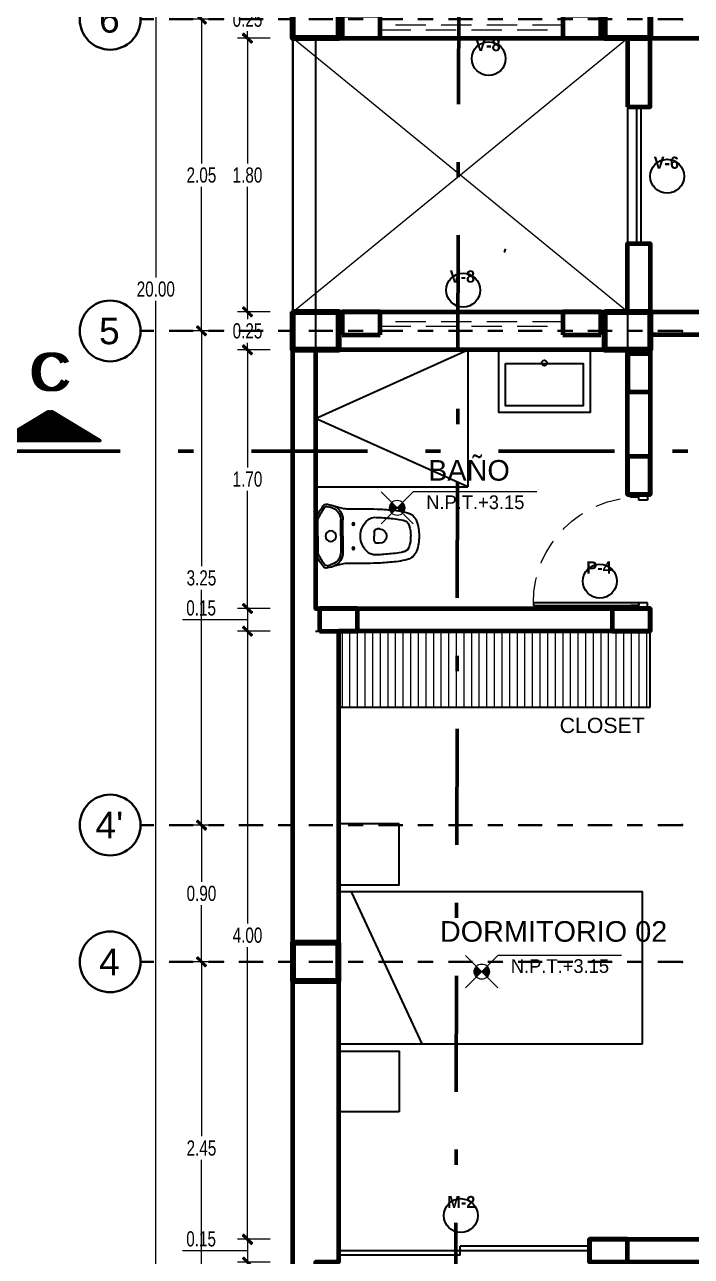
# Model space of a CAD drawing. Header units: millimetres. Extents: x 10610 to 10705, y -16613.7 to -16584.2.
# Drawn here: x 10623.36 to 10627.74, y -16603.41 to -16595.3 of the extents above; entities that cross this region are included whole.
import ezdxf
from ezdxf.enums import TextEntityAlignment as Align

# ---------------------------------------------------------------- set-up
doc = ezdxf.new("R2010")
doc.units = ezdxf.units.MM
for name, pattern in [('DASHDOTX2', [50.8, 25.4, -12.7, 0, -12.7]), ('HIDDEN', [0.375, 0.25, -0.125]), ('Punto & Rayas', [0.335139, 0.15875, -0.088194, 0, -0.088194])]:
    doc.linetypes.add(name, pattern=pattern)
doc.layers.add('0.2', color=2, linetype='Continuous')
doc.layers.add('Nuevo_Estructura - Forjados', color=7, linetype='Continuous')
for name, color, linetype, lineweight in [('0.6', 252, 'Continuous', 50), ('01_GRIS 250', 250, 'Continuous', 9), ('COLUMNAS', 6, 'Continuous', 20), ('Muro Alto', 1, 'Continuous', 80), ('Muro sin techar', 160, 'Continuous', 40), ('p2', 53, 'Continuous', 20), ('TEXTO AMBIENTES', 7, 'Continuous', 9)]:
    doc.layers.add(name, color=color, linetype=linetype, lineweight=lineweight)
doc.layers.add('Nuevo_Estructura - Forjados_Pluma_Nº__209', color=7, linetype='Continuous', lineweight=30, true_color=0x3e4f7b)
doc.layers.add('Nuevo_Estructura - Forjados_Pluma_Nº__219', color=7, linetype='Continuous', lineweight=13, true_color=0x404b6a)
doc.styles.add('arial narrow', font='ARIALNI.TTF')
doc.styles.add('Estilo_Generado_1', font='arial.ttf')
doc.styles.add('mahico', font='GOTHIC.TTF', dxfattribs={"width": 0.75})
doc.styles.add('style1', font='arial.ttf')
doc.styles.add('stylus', font='stylu.ttf')
doc.styles.add('TEXTO PRINCIPAL', font='swissek.ttf', dxfattribs={"height": 0.15})
doc.dimstyles.new('Copia de 50 P', dxfattribs={"dimtxt": 0.1, "dimasz": 0.01, "dimexe": 0.065, "dimexo": 0.0625, "dimgap": 0.025, "dimtad": 1, "dimtih": 1, "dimtoh": 1, "dimzin": 0, "dimdsep": 46, "dimtxsty": 'mahico', "dimblk": 'pa cotas', "dimcen": 0.09, "dimdle": 0.3, "dimclrd": 256, "dimclre": 256, "dimclrt": 256, "dimadec": 0, "dimazin": 0, "dimtfac": 1, "dimtofl": 0, "dimtmove": 0, "dimatfit": 3, "dimfxl": 0.15, "dimfxlon": 1, "dimtolj": 1, "dimtzin": 0, "dimlwd": 5, "dimlwe": 5, "dimarcsym": 0})

# ---------------------------------------------------------------- blocks, each defined once
blk = doc.blocks.new('puertas sss')
at = {"color": 244, "true_color": 0x991b1e}
for p, q in [((2962.3499, 159.0169), (2962.2149, 159.0169)), ((2962.2149, 159.0169), (2962.2149, 158.9719)), ((2962.3499, 159.0169), (2962.2149, 159.0169)), ((2962.2149, 158.9719), (2962.2824, 158.9719)), ((2962.2824, 158.9719), (2962.2824, 158.9944)), ((2962.2824, 158.9944), (2962.3499, 158.9944)), ((2962.3499, 158.9944), (2962.3499, 159.0169)), ((2962.2149, 158.1169), (2962.2149, 158.1619)), ((2962.2149, 158.1619), (2962.2824, 158.1619)), ((2962.3499, 158.1169), (2962.2149, 158.1169)), ((2962.3499, 158.1169), (2962.2149, 158.1169)), ((2962.2824, 158.1619), (2962.2824, 158.1394)), ((2962.2824, 158.1394), (2962.2824, 158.1619)), ((2962.2824, 158.1619), (2963.1149, 158.1619)), ((2962.2824, 158.1394), (2962.3499, 158.1394)), ((2963.1149, 158.1394), (2962.2824, 158.1394)), ((2962.3499, 158.1394), (2962.3499, 158.1169)), ((2963.1149, 158.1619), (2963.1149, 158.1394))]:
    blk.add_line(p, q, dxfattribs=at)
at = {"color": 244, "linetype": 'HIDDEN', "lineweight": 9, "ltscale": 0.8, "true_color": 0x991b1e}
blk.add_arc((2962.2824, 158.1619), 0.8325, 0, 90, dxfattribs=at)
blk = doc.blocks.new('dfbdb')
at = {"elevation": -0.0002}
for points in [[(3106.0675, -99.5118), (3106.0675, -98.8418), (3106.5275, -98.8418), (3106.5275, -99.5118)], [(3106.1675, -99.4618), (3106.1675, -98.8918), (3106.4775, -98.8918), (3106.4775, -99.4618)]]:
    blk.add_lwpolyline(points, close=True, dxfattribs=at)
blk.add_circle((3106.1636, -99.1768, -0.0002), 0.02)
blk = doc.blocks.new('ino')
at = {"extrusion": (-0.000695462, -1.32202e-15, 1)}
for p, q in [((2966.6062, 159.8284, -0.0001), (2966.6295, 159.8234, -0.0001)), ((2966.5469, 159.6336, -0.0001), (2966.5469, 159.7425, -0.0001)), ((2966.6969, 159.6336, 0), (2966.6969, 159.7403, 0)), ((2966.7119, 159.6336, 0), (2966.7119, 159.7403, 0)), ((2966.5469, 159.6336, -0.0001), (2966.5469, 159.5248, -0.0001)), ((2966.6969, 159.6336, 0), (2966.6969, 159.527, 0)), ((2966.7119, 159.6336, 0), (2966.7119, 159.527, 0)), ((2966.9169, 159.6606, 0.0001), (2966.9169, 159.6336, 0.0001)), ((2966.9169, 159.6066, 0.0001), (2966.9169, 159.6336, 0.0001)), ((2966.9519, 159.6806, 0.0002), (2966.9369, 159.6806, 0.0001)), ((2966.9519, 159.5866, 0.0002), (2966.9369, 159.5866, 0.0001)), ((2966.6062, 159.4389, -0.0001), (2966.6295, 159.4439, -0.0001))]:
    blk.add_line(p, q, dxfattribs=at)
at = {"extrusion": (-0.000695462, -1.32202e-15, 1), "elevation": -2.0633}
blk.add_lwpolyline([(2967.1731, 159.7668, 0.105815), (2967.1201, 159.7918, 0.021734), (2967.0601, 159.8018, 0.017071), (2966.9581, 159.8108, 0.008371), (2966.8711, 159.8138), (2966.7348, 159.8138, -0.060284), (2966.7157, 159.8161), (2966.6511, 159.832, 0.050432), (2966.6319, 159.8381), (2966.6086, 159.8431, 0.296342), (2966.5801, 159.8321, 0.045212), (2966.5339, 159.7546, 0.112247), (2966.5311, 159.7425), (2966.5311, 159.6336), (2966.5311, 159.5248, 0.112247), (2966.5339, 159.5127, 0.045212), (2966.5801, 159.4352, 0.296342), (2966.6086, 159.4243), (2966.6319, 159.4292, 0.049523), (2966.6508, 159.4352), (2966.652, 159.4356), (2966.7157, 159.4513, -0.060284), (2966.7348, 159.4536), (2966.8711, 159.4536, 0.008371), (2966.9581, 159.4566, 0.017071), (2967.0601, 159.4656, 0.021734), (2967.1201, 159.4756, 0.105815), (2967.1731, 159.5006, 0.128647), (2967.1951, 159.5346, 0.084162), (2967.2111, 159.6336, 0.083997), (2967.1951, 159.7328, 0.128647)], format="xyb", close=True, dxfattribs=at)
at = {"extrusion": (-0.000695462, -1.32202e-15, 1)}
for centre, radius in [((2966.7801, 159.7138, -2.0633), 0.0075), ((2966.6311, 159.6336, -2.0633), 0.035), ((2966.6311, 159.6336, -2.0633), 0.035), ((2966.7801, 159.5536, -2.0633), 0.0075)]:
    blk.add_circle(centre, radius, dxfattribs=at)
for centre, radius, start, end in [((2966.9847, 159.5384, -2.0633), 0.485, 144.02717, 154.38205), ((2966.6028, 159.8157, -2.0633), 0.013, 78, 144.02717), ((2966.6111, 159.7403, -2.0633), 0.085, 0, 78), ((2966.6111, 159.7403, -2.0633), 0.1, 0, 66.45173), ((2966.5591, 159.7425, -2.0633), 0.013, 154.38205, 180), ((2966.9666, 159.6336, -2.0633), 0.1404, 130.17618, 180.0038), ((2966.9211, 159.6873, -2.0633), 0.07, 87.77697, 130.09826), ((2966.8251, 157.2142, -2.0633), 2.545, 87.06585, 87.77697), ((2966.8774, 158.3129, -2.0633), 1.445, 83.00154, 86.91355), ((2966.9752, 159.1069, -2.0633), 0.645, 78.04749, 83.02787), ((2967.0882, 159.6554, -2.0633), 0.085, 72.28012, 76.8274), ((2967.0989, 159.6888, -2.0633), 0.05, 15.68368, 72.28012), ((2966.9097, 159.6359, -2.0633), 0.2464, 359.55997, 15.63852), ((2966.9661, 159.6336, -2.0633), 0.14, 180, 229.90174), ((2966.9361, 159.6606, -2.0633), 0.02, 90, 180), ((2966.9511, 159.6336, -2.0633), 0.047, 0, 90), ((2966.9511, 159.6336, -2.0633), 0.047, 270, 0), ((2966.9112, 159.6313, -2.0633), 0.245, 344.31632, 0.44109), ((2966.6111, 159.527, -2.0633), 0.085, 282, 0), ((2966.6111, 159.527, -2.0633), 0.1, 293.34052, 0), ((2966.9361, 159.6066, -2.0633), 0.02, 180, 270), ((2966.9752, 160.1604, -2.0633), 0.645, 276.97213, 281.95251), ((2967.0882, 159.6119, -2.0633), 0.085, 283.1726, 287.71988), ((2967.0989, 159.5785, -2.0633), 0.05, 287.71988, 344.31632), ((2966.5591, 159.5248, -2.0633), 0.013, 180, 205.61795), ((2966.9847, 159.7289, -2.0633), 0.485, 205.61795, 215.97283), ((2966.9211, 159.58, -2.0633), 0.07, 229.90174, 272.22303), ((2966.8251, 162.0532, -2.0633), 2.545, 272.22303, 272.93415), ((2966.8774, 160.9544, -2.0633), 1.445, 273.08645, 276.99846), ((2966.6028, 159.4517, -2.0633), 0.013, 215.97283, 282)]:
    blk.add_arc(centre, radius, start, end, dxfattribs=at)
blk = doc.blocks.new('A$C25241A85')
at = {"layer": 'p2', "lineweight": 9}
h = blk.add_hatch(color=256, dxfattribs=at)
h.paths.add_polyline_path([(0.0707, 0.1414, 0.198912), (0.0561, 0.1061, 0.198912), (0.0707, 0.0707), (0.1061, 0.1061)])
h.paths.add_polyline_path([(0.1061, 0.1061), (0.1414, 0.0707, 0.198912), (0.1561, 0.1061, 0.198912), (0.1414, 0.1414)])
at = {"layer": 'p2'}
blk.add_line((0.2121, 0), (0, 0.2121), dxfattribs=at)
blk.add_lwpolyline([(1.0236, 0.2121), (0.2121, 0.2121), (0, 0)], dxfattribs=at)
blk.add_circle((0.1061, 0.1061), 0.05, dxfattribs=at)
blk = doc.blocks.new('*X335')
at = {"color": 0}
for p, q in [((-18.366, 8.7409), (-18.3299, 8.777)), ((-18.3607, 8.7498), (-18.3299, 8.7806)), ((-18.3554, 8.7586), (-18.3299, 8.7841)), ((-18.3501, 8.7674), (-18.3299, 8.7877)), ((-18.3448, 8.7763), (-18.3299, 8.7912)), ((-18.3395, 8.7851), (-18.3299, 8.7947)), ((-18.3342, 8.794), (-18.3299, 8.7983)), ((-18.3892, 8.7), (-18.3299, 8.7594)), ((-18.3879, 8.6978), (-18.3299, 8.7558)), ((-18.3872, 8.7056), (-18.3299, 8.7629)), ((-18.3866, 8.6956), (-18.3299, 8.7523)), ((-18.3819, 8.7144), (-18.3299, 8.7664)), ((-18.3766, 8.7232), (-18.3299, 8.77)), ((-18.3713, 8.7321), (-18.3299, 8.7735)), ((-18.3853, 8.6934), (-18.3299, 8.7488)), ((-18.3839, 8.6912), (-18.3299, 8.7452)), ((-18.3826, 8.689), (-18.3299, 8.7417)), ((-18.3813, 8.6868), (-18.3299, 8.7382)), ((-18.3799, 8.6846), (-18.3299, 8.7346)), ((-18.3786, 8.6824), (-18.3299, 8.7311)), ((-18.3773, 8.6801), (-18.3299, 8.7276)), ((-18.376, 8.6779), (-18.3299, 8.724)), ((-18.3746, 8.6757), (-18.3299, 8.7205)), ((-18.3733, 8.6735), (-18.3299, 8.7169)), ((-18.372, 8.6713), (-18.3299, 8.7134)), ((-18.3707, 8.6691), (-18.3299, 8.7099)), ((-18.3693, 8.6669), (-18.3299, 8.7063)), ((-18.368, 8.6647), (-18.3299, 8.7028)), ((-18.3667, 8.6625), (-18.3299, 8.6993)), ((-18.3654, 8.6603), (-18.3299, 8.6957)), ((-18.364, 8.658), (-18.3299, 8.6922)), ((-18.3627, 8.6558), (-18.3299, 8.6887)), ((-18.3614, 8.6536), (-18.3299, 8.6851)), ((-18.3601, 8.6514), (-18.3299, 8.6816)), ((-18.3587, 8.6492), (-18.3299, 8.6781)), ((-18.3574, 8.647), (-18.3299, 8.6745)), ((-18.3561, 8.6448), (-18.3299, 8.671)), ((-18.3548, 8.6426), (-18.3299, 8.6674)), ((-18.3534, 8.6404), (-18.3299, 8.6639)), ((-18.3521, 8.6382), (-18.3299, 8.6604)), ((-18.3508, 8.6359), (-18.3299, 8.6568)), ((-18.3495, 8.6337), (-18.3299, 8.6533)), ((-18.3481, 8.6315), (-18.3299, 8.6498)), ((-18.3468, 8.6293), (-18.3299, 8.6462)), ((-18.3455, 8.6271), (-18.3299, 8.6427)), ((-18.3442, 8.6249), (-18.3299, 8.6392)), ((-18.3428, 8.6227), (-18.3299, 8.6356)), ((-18.3415, 8.6205), (-18.3299, 8.6321)), ((-18.3402, 8.6183), (-18.3299, 8.6286)), ((-18.3388, 8.6161), (-18.3299, 8.625)), ((-18.3375, 8.6139), (-18.3299, 8.6215)), ((-18.3362, 8.6116), (-18.3299, 8.6179)), ((-18.3349, 8.6094), (-18.3299, 8.6144)), ((-18.3335, 8.6072), (-18.3299, 8.6109)), ((-18.3322, 8.605), (-18.3299, 8.6073)), ((-18.3309, 8.6028), (-18.3299, 8.6038))]:
    blk.add_line(p, q, dxfattribs=at)
blk = doc.blocks.new('INDC')
at = {"layer": '0.6', "linetype": 'DASHDOTX2', "ltscale": 0.005}
blk.add_line((-0.0202, -0.0891), (-0.0202, 0.0893), dxfattribs=at)
at = {"layer": '0.6'}
blk.add_lwpolyline([(0, 0.0909), (0, -0.0909), (0.0545, 0)], close=True, dxfattribs=at)
at = {"xscale": -0.9085966123466278, "yscale": 0.9085966123466278, "zscale": 0.9085966123460401}
blk.add_blockref('*X335', (-16.6545, -7.9058), dxfattribs=at)
blk = doc.blocks.new('hjygfvdc')
at = {"layer": '0.6', "linetype": 'DASHDOTX2', "ltscale": 0.03}
for p, q in [((3030.3432, 68.8445), (3030.3974, 92.8394)), ((3027.3883, 79.5532), (3038.1981, 79.5532))]:
    blk.add_line(p, q, dxfattribs=at)
at = {"layer": '0.2'}
for p, xscale, yscale, zscale, rotation in [((3027.6997, 79.6235), 3.485268437144938, 3.485268437144938, 3.485268437144938, 90), ((3037.8868, 79.6235), -3.485268437144932, 3.485268437144932, 3.485268437144932, 270)]:
    blk.add_blockref('INDC', p, dxfattribs=dict(at, xscale=xscale, yscale=yscale, zscale=zscale, rotation=rotation))
at = {"color": 252, "style": 'TEXTO PRINCIPAL'}
for p in [(3027.7028, 80.0749), (3037.8836, 80.0749)]:
    blk.add_text('C', height=0.25, dxfattribs=at).set_placement(p, align=Align.MIDDLE)
blk = doc.blocks.new('REVREER')
at = {"layer": 'COLUMNAS', "color": 1, "lineweight": 80, "ltscale": 0.2}
for points in [[(10629.8229, -16635.6536), (10630.1229, -16635.6536), (10630.1229, -16635.9036), (10629.8229, -16635.9036)], [(10631.8729, -16635.6536), (10632.1729, -16635.6536), (10632.1729, -16635.9036), (10631.8729, -16635.9036)], [(10629.8229, -16637.7036), (10630.1229, -16637.7036), (10630.1229, -16637.9536), (10629.8229, -16637.9536)], [(10631.8729, -16637.7036), (10632.1729, -16637.7036), (10632.1729, -16637.9536), (10631.8729, -16637.9536)], [(10630.1229, -16641.8536), (10629.8229, -16641.8536), (10629.8229, -16642.1036), (10630.1229, -16642.1036)]]:
    blk.add_lwpolyline(points, close=True, dxfattribs=at)
at = {"layer": 'Muro Alto', "color": 6, "linetype": 'HIDDEN', "lineweight": 60}
for points in [[(10630.3979, -16635.9036), (10630.3979, -16635.7536), (10630.1479, -16635.7536), (10630.1479, -16635.9036)], [(10631.8479, -16635.9036), (10631.8479, -16635.7536), (10631.5979, -16635.7536), (10631.5979, -16635.9036)], [(10630.3979, -16637.8536), (10630.3979, -16637.7036), (10630.1479, -16637.7036), (10630.1479, -16637.8536)], [(10631.8479, -16637.8536), (10631.8479, -16637.7036), (10631.5979, -16637.7036), (10631.5979, -16637.8536)], [(10632.0241, -16638.2286), (10632.1741, -16638.2286), (10632.1741, -16637.9786), (10632.0241, -16637.9786)], [(10632.0229, -16638.9036), (10632.1729, -16638.9036), (10632.1729, -16638.6536), (10632.0229, -16638.6536)], [(10630.2479, -16639.8036), (10630.2479, -16639.6536), (10629.9979, -16639.6536), (10629.9979, -16639.8036)], [(10632.1729, -16639.8036), (10632.1729, -16639.6536), (10631.9229, -16639.6536), (10631.9229, -16639.8036)], [(10632.0229, -16643.9536), (10632.0229, -16643.8036), (10631.7729, -16643.8036), (10631.7729, -16643.9536)]]:
    blk.add_lwpolyline(points, close=True, dxfattribs=at)
blk = doc.blocks.new('pa cotas')
h = blk.add_hatch(color=256)
h.paths.add_polyline_path([(2.38, 3.09), (-3.09, -2.38), (-2.38, -3.09)])
h.paths.add_polyline_path([(3.09, 2.38), (2.38, 3.09), (-2.38, -3.09)])
blk.add_line((-2.38, -3.09), (2.38, 3.09))
blk.add_lwpolyline([(3.09, 2.38), (2.38, 3.09), (-3.09, -2.38), (-2.38, -3.09)], close=True)
blk = doc.blocks.new('*D659')
at = {"lineweight": 5, "transparency": 16777216}
for p, q in [((10599.7027, -16552.1931), (10599.4877, -16552.1931)), ((10599.5527, -16552.2031), (10599.5527, -16562.1156)), ((10599.5527, -16572.1831), (10599.5527, -16562.2706)), ((10599.5527, -16572.1931), (10599.4877, -16572.1931))]:
    blk.add_line(p, q, dxfattribs=at)
at = {"layer": 'Defpoints', "color": 0, "transparency": 16777216}
for p in [(10600.4527, -16552.1931), (10599.5527, -16572.1931), (10599.5527, -16572.1931)]:
    blk.add_point(p, dxfattribs=at)
at = {"lineweight": 5, "transparency": 16777216, "xscale": 0.01, "yscale": 0.01, "zscale": 0.01}
for p, rotation in [((10599.5527, -16552.1931), 90), ((10599.5527, -16572.1931), 270)]:
    blk.add_blockref('pa cotas', p, dxfattribs=dict(at, rotation=rotation))
at = {"transparency": 16777216, "insert": (10599.5527, -16562.1931), "char_height": 0.1, "attachment_point": 5, "style": 'mahico'}
blk.add_mtext('\\A1;20.00', dxfattribs=at)
blk = doc.blocks.new('Marcador de red estándar_2')
at = {"layer": 'Nuevo_Estructura - Forjados_Pluma_Nº__209', "color": 167, "linetype": 'Punto & Rayas', "lineweight": 30, "true_color": 0x3e4f7b}
for p, q in [((-0.9423, 0), (-4.5, 0)), ((0.9423, 0), (4.5, 0))]:
    blk.add_line(p, q, dxfattribs=at)
at = {"layer": 'Nuevo_Estructura - Forjados_Pluma_Nº__209', "color": 167, "linetype": 'Continuous', "lineweight": 30, "true_color": 0x3e4f7b}
for centre in [(-4.7, 0), (4.7, 0)]:
    blk.add_circle(centre, 0.2, dxfattribs=at)
at = {"layer": 'Nuevo_Estructura - Forjados_Pluma_Nº__209', "color": 167, "linetype": 'Punto & Rayas', "lineweight": 30, "true_color": 0x3e4f7b}
blk.add_point((0.9423, 0), dxfattribs=at)
blk.add_point((0.9423, 0), dxfattribs=at)
at = {"layer": 'Nuevo_Estructura - Forjados_Pluma_Nº__219', "color": 167, "lineweight": 13, "true_color": 0x404b6a, "style": 'Estilo_Generado_1'}
for tag, p in [('AC_MarkerText_1_0', (-4.7, -0.1675)), ('AC_MarkerText_1_1', (4.7, -0.1675))]:
    blk.add_attdef(tag, text='', height=0.175, rotation=180, dxfattribs=at).set_placement(p, align=Align.TOP_CENTER)
blk = doc.blocks.new('*D660')
at = {"lineweight": 5, "transparency": 16777216}
for p, q in [((10600.0027, -16562.4681), (10599.7877, -16562.4681)), ((10599.8527, -16562.4781), (10599.8527, -16564.0156)), ((10599.8527, -16565.7081), (10599.8527, -16564.1706)), ((10600.0027, -16565.7181), (10599.7877, -16565.7181))]:
    blk.add_line(p, q, dxfattribs=at)
at = {"layer": 'Defpoints', "color": 0, "transparency": 16777216}
for p in [(10600.4527, -16562.4681), (10599.8527, -16565.7181), (10600.4527, -16565.7181)]:
    blk.add_point(p, dxfattribs=at)
at = {"lineweight": 5, "transparency": 16777216, "xscale": 0.01, "yscale": 0.01, "zscale": 0.01}
for p, rotation in [((10599.8527, -16562.4681), 90), ((10599.8527, -16565.7181), 270)]:
    blk.add_blockref('pa cotas', p, dxfattribs=dict(at, rotation=rotation))
at = {"transparency": 16777216, "insert": (10599.8527, -16564.0931), "char_height": 0.1, "attachment_point": 5, "style": 'mahico'}
blk.add_mtext('\\A1;3.25', dxfattribs=at)
blk = doc.blocks.new('*D661')
at = {"lineweight": 5, "transparency": 16777216}
for p, q in [((10600.0027, -16565.7181), (10599.7877, -16565.7181)), ((10599.8527, -16565.7281), (10599.8527, -16566.0906)), ((10599.8527, -16566.6081), (10599.8527, -16566.2456)), ((10600.0027, -16566.6181), (10599.7877, -16566.6181))]:
    blk.add_line(p, q, dxfattribs=at)
at = {"layer": 'Defpoints', "color": 0, "transparency": 16777216}
for p in [(10600.4527, -16565.7181), (10599.8527, -16566.6181), (10600.4527, -16566.6181)]:
    blk.add_point(p, dxfattribs=at)
at = {"lineweight": 5, "transparency": 16777216, "xscale": 0.01, "yscale": 0.01, "zscale": 0.01}
for p, rotation in [((10599.8527, -16565.7181), 90), ((10599.8527, -16566.6181), 270)]:
    blk.add_blockref('pa cotas', p, dxfattribs=dict(at, rotation=rotation))
at = {"transparency": 16777216, "insert": (10599.8527, -16566.1681), "char_height": 0.1, "attachment_point": 5, "style": 'mahico'}
blk.add_mtext('\\A1;0.90', dxfattribs=at)
blk = doc.blocks.new('*D662')
at = {"lineweight": 5, "transparency": 16777216}
for p, q in [((10600.0027, -16566.6181), (10599.7877, -16566.6181)), ((10599.8527, -16566.6281), (10599.8527, -16567.7656)), ((10599.8527, -16569.0581), (10599.8527, -16567.9206)), ((10600.0027, -16569.0681), (10599.7877, -16569.0681))]:
    blk.add_line(p, q, dxfattribs=at)
at = {"layer": 'Defpoints', "color": 0, "transparency": 16777216}
for p in [(10600.4527, -16566.6181), (10599.8527, -16569.0681), (10600.4527, -16569.0681)]:
    blk.add_point(p, dxfattribs=at)
at = {"lineweight": 5, "transparency": 16777216, "xscale": 0.01, "yscale": 0.01, "zscale": 0.01}
for p, rotation in [((10599.8527, -16566.6181), 90), ((10599.8527, -16569.0681), 270)]:
    blk.add_blockref('pa cotas', p, dxfattribs=dict(at, rotation=rotation))
at = {"transparency": 16777216, "insert": (10599.8527, -16567.8431), "char_height": 0.1, "attachment_point": 5, "style": 'mahico'}
blk.add_mtext('\\A1;2.45', dxfattribs=at)
blk = doc.blocks.new('*D686')
at = {"lineweight": 5, "transparency": 16777216}
for p, q in [((10600.0027, -16560.4181), (10599.7877, -16560.4181)), ((10599.8527, -16560.4281), (10599.8527, -16561.3656)), ((10599.8527, -16562.4581), (10599.8527, -16561.5206)), ((10600.0027, -16562.4681), (10599.7877, -16562.4681))]:
    blk.add_line(p, q, dxfattribs=at)
at = {"layer": 'Defpoints', "color": 0, "transparency": 16777216}
for p in [(10600.4527, -16560.4181), (10599.8527, -16562.4681), (10600.4527, -16562.4681)]:
    blk.add_point(p, dxfattribs=at)
at = {"lineweight": 5, "transparency": 16777216, "xscale": 0.01, "yscale": 0.01, "zscale": 0.01}
for p, rotation in [((10599.8527, -16560.4181), 90), ((10599.8527, -16562.4681), 270)]:
    blk.add_blockref('pa cotas', p, dxfattribs=dict(at, rotation=rotation))
at = {"transparency": 16777216, "insert": (10599.8527, -16561.4431), "char_height": 0.1, "attachment_point": 5, "style": 'mahico'}
blk.add_mtext('\\A1;2.05', dxfattribs=at)
blk = doc.blocks.new('*D779')
at = {"lineweight": 5, "transparency": 16777216}
for p, q in [((10624.9759, -16595.1435), (10624.7609, -16595.1435)), ((10624.8259, -16595.1535), (10624.8259, -16595.191)), ((10624.8259, -16595.3835), (10624.8259, -16595.346)), ((10624.9759, -16595.3935), (10624.7609, -16595.3935))]:
    blk.add_line(p, q, dxfattribs=at)
at = {"layer": 'Defpoints', "color": 0, "transparency": 16777216}
for p in [(10625.2734, -16595.1435), (10624.8259, -16595.3935), (10625.1234, -16595.3935)]:
    blk.add_point(p, dxfattribs=at)
at = {"lineweight": 5, "transparency": 16777216, "xscale": 0.01, "yscale": 0.01, "zscale": 0.01}
for p, rotation in [((10624.8259, -16595.1435), 90), ((10624.8259, -16595.3935), 270)]:
    blk.add_blockref('pa cotas', p, dxfattribs=dict(at, rotation=rotation))
at = {"transparency": 16777216, "insert": (10624.8259, -16595.2685), "char_height": 0.1, "attachment_point": 5, "style": 'mahico'}
blk.add_mtext('\\A1;0.25', dxfattribs=at)
blk = doc.blocks.new('*D780')
at = {"lineweight": 5, "transparency": 16777216}
for p, q in [((10624.9759, -16595.3935), (10624.7609, -16595.3935)), ((10624.8259, -16595.4035), (10624.8259, -16596.216)), ((10624.8259, -16597.1835), (10624.8259, -16596.371)), ((10624.9759, -16597.1935), (10624.7609, -16597.1935))]:
    blk.add_line(p, q, dxfattribs=at)
at = {"layer": 'Defpoints', "color": 0, "transparency": 16777216}
for p in [(10625.1234, -16595.3935), (10624.8259, -16597.1935), (10625.1234, -16597.1935)]:
    blk.add_point(p, dxfattribs=at)
at = {"lineweight": 5, "transparency": 16777216, "xscale": 0.01, "yscale": 0.01, "zscale": 0.01}
for p, rotation in [((10624.8259, -16595.3935), 90), ((10624.8259, -16597.1935), 270)]:
    blk.add_blockref('pa cotas', p, dxfattribs=dict(at, rotation=rotation))
at = {"transparency": 16777216, "insert": (10624.8259, -16596.2935), "char_height": 0.1, "attachment_point": 5, "style": 'mahico'}
blk.add_mtext('\\A1;1.80', dxfattribs=at)
blk = doc.blocks.new('*D781')
at = {"lineweight": 5, "transparency": 16777216}
for p, q in [((10624.9759, -16597.1935), (10624.7609, -16597.1935)), ((10624.8259, -16597.2035), (10624.8259, -16597.241)), ((10624.8259, -16597.4335), (10624.8259, -16597.396)), ((10624.9759, -16597.4435), (10624.7609, -16597.4435))]:
    blk.add_line(p, q, dxfattribs=at)
at = {"layer": 'Defpoints', "color": 0, "transparency": 16777216}
for p in [(10625.1234, -16597.1935), (10624.8259, -16597.4435), (10625.2734, -16597.4435)]:
    blk.add_point(p, dxfattribs=at)
at = {"lineweight": 5, "transparency": 16777216, "xscale": 0.01, "yscale": 0.01, "zscale": 0.01}
for p, rotation in [((10624.8259, -16597.1935), 90), ((10624.8259, -16597.4435), 270)]:
    blk.add_blockref('pa cotas', p, dxfattribs=dict(at, rotation=rotation))
at = {"transparency": 16777216, "insert": (10624.8259, -16597.3185), "char_height": 0.1, "attachment_point": 5, "style": 'mahico'}
blk.add_mtext('\\A1;0.25', dxfattribs=at)
blk = doc.blocks.new('*D782')
at = {"lineweight": 5, "transparency": 16777216}
for p, q in [((10624.9759, -16597.4435), (10624.7609, -16597.4435)), ((10624.8259, -16597.4535), (10624.8259, -16598.216)), ((10624.8259, -16599.1335), (10624.8259, -16598.371)), ((10624.9759, -16599.1435), (10624.7609, -16599.1435))]:
    blk.add_line(p, q, dxfattribs=at)
at = {"layer": 'Defpoints', "color": 0, "transparency": 16777216}
for p in [(10625.2734, -16597.4435), (10624.8259, -16599.1435), (10625.2734, -16599.1435)]:
    blk.add_point(p, dxfattribs=at)
at = {"lineweight": 5, "transparency": 16777216, "xscale": 0.01, "yscale": 0.01, "zscale": 0.01}
for p, rotation in [((10624.8259, -16597.4435), 90), ((10624.8259, -16599.1435), 270)]:
    blk.add_blockref('pa cotas', p, dxfattribs=dict(at, rotation=rotation))
at = {"transparency": 16777216, "insert": (10624.8259, -16598.2935), "char_height": 0.1, "attachment_point": 5, "style": 'mahico'}
blk.add_mtext('\\A1;1.70', dxfattribs=at)
blk = doc.blocks.new('*D783')
at = {"lineweight": 5, "transparency": 16777216}
for p, q in [((10624.9759, -16599.1435), (10624.7609, -16599.1435)), ((10624.8259, -16599.1535), (10624.8259, -16599.2835)), ((10624.6434, -16599.2185), (10624.3988, -16599.2185)), ((10624.8259, -16599.2185), (10624.6434, -16599.2185)), ((10624.9759, -16599.2935), (10624.7609, -16599.2935))]:
    blk.add_line(p, q, dxfattribs=at)
at = {"layer": 'Defpoints', "color": 0, "transparency": 16777216}
for p in [(10625.2734, -16599.1435), (10624.8259, -16599.2935), (10625.4234, -16599.2935)]:
    blk.add_point(p, dxfattribs=at)
at = {"lineweight": 5, "transparency": 16777216, "xscale": 0.01, "yscale": 0.01, "zscale": 0.01}
for p, rotation in [((10624.8259, -16599.1435), 90), ((10624.8259, -16599.2935), 270)]:
    blk.add_blockref('pa cotas', p, dxfattribs=dict(at, rotation=rotation))
at = {"transparency": 16777216, "insert": (10624.5211, -16599.141), "char_height": 0.1, "attachment_point": 5, "style": 'mahico'}
blk.add_mtext('\\A1;0.15', dxfattribs=at)
blk = doc.blocks.new('*D784')
at = {"lineweight": 5, "transparency": 16777216}
for p, q in [((10624.9759, -16599.2935), (10624.7609, -16599.2935)), ((10624.8259, -16599.3035), (10624.8259, -16601.216)), ((10624.8259, -16603.2835), (10624.8259, -16601.371)), ((10624.9759, -16603.2935), (10624.7609, -16603.2935))]:
    blk.add_line(p, q, dxfattribs=at)
at = {"layer": 'Defpoints', "color": 0, "transparency": 16777216}
for p in [(10625.4234, -16599.2935), (10624.8259, -16603.2935), (10627.0734, -16603.2935)]:
    blk.add_point(p, dxfattribs=at)
at = {"lineweight": 5, "transparency": 16777216, "xscale": 0.01, "yscale": 0.01, "zscale": 0.01}
for p, rotation in [((10624.8259, -16599.2935), 90), ((10624.8259, -16603.2935), 270)]:
    blk.add_blockref('pa cotas', p, dxfattribs=dict(at, rotation=rotation))
at = {"transparency": 16777216, "insert": (10624.8259, -16601.2935), "char_height": 0.1, "attachment_point": 5, "style": 'mahico'}
blk.add_mtext('\\A1;4.00', dxfattribs=at)
blk = doc.blocks.new('*D785')
at = {"lineweight": 5, "transparency": 16777216}
for p, q in [((10624.9759, -16603.2935), (10624.7609, -16603.2935)), ((10624.8259, -16603.3035), (10624.8259, -16603.4335)), ((10624.6434, -16603.3685), (10624.3988, -16603.3685)), ((10624.8259, -16603.3685), (10624.6434, -16603.3685)), ((10624.9759, -16603.4435), (10624.7609, -16603.4435))]:
    blk.add_line(p, q, dxfattribs=at)
at = {"layer": 'Defpoints', "color": 0, "transparency": 16777216}
for p in [(10627.0734, -16603.2935), (10624.8259, -16603.4435), (10625.2734, -16603.4435)]:
    blk.add_point(p, dxfattribs=at)
at = {"lineweight": 5, "transparency": 16777216, "xscale": 0.01, "yscale": 0.01, "zscale": 0.01}
for p, rotation in [((10624.8259, -16603.2935), 90), ((10624.8259, -16603.4435), 270)]:
    blk.add_blockref('pa cotas', p, dxfattribs=dict(at, rotation=rotation))
at = {"transparency": 16777216, "insert": (10624.5211, -16603.291), "char_height": 0.1, "attachment_point": 5, "style": 'mahico'}
blk.add_mtext('\\A1;0.15', dxfattribs=at)
blk = doc.blocks.new('fdvfvfdvdf')
at = {"layer": 'Nuevo_Estructura - Forjados', "color": 8, "linetype": 'Continuous', "lineweight": 15}
ref = blk.add_blockref('Marcador de red estándar_2', (10603.9527, -16560.4181), dxfattribs=dict(at, rotation=180))
ref.add_attrib('AC_MarkerText_1', '6', dxfattribs={"layer": 'Nuevo_Estructura - Forjados_Pluma_Nº__219', "color": 167, "lineweight": 13, "true_color": 0x404b6a, "height": 0.175, "style": 'Estilo_Generado_1'}).set_placement((10608.6454, -16560.3306), align=Align.TOP_CENTER)
ref.add_attrib('AC_MarkerText_1_1', '6', dxfattribs={"layer": 'Nuevo_Estructura - Forjados_Pluma_Nº__219', "color": 167, "lineweight": 13, "true_color": 0x404b6a, "height": 0.175, "style": 'Estilo_Generado_1'}).set_placement((10599.2473, -16560.3306), align=Align.TOP_CENTER)
ref = blk.add_blockref('Marcador de red estándar_2', (10603.9527, -16562.4681), dxfattribs=dict(at, rotation=180))
ref.add_attrib('AC_MarkerText_1', '5', dxfattribs={"layer": 'Nuevo_Estructura - Forjados_Pluma_Nº__219', "color": 167, "lineweight": 13, "true_color": 0x404b6a, "height": 0.175, "style": 'Estilo_Generado_1'}).set_placement((10608.6454, -16562.3806), align=Align.TOP_CENTER)
ref.add_attrib('AC_MarkerText_1_1', '5', dxfattribs={"layer": 'Nuevo_Estructura - Forjados_Pluma_Nº__219', "color": 167, "lineweight": 13, "true_color": 0x404b6a, "height": 0.175, "style": 'Estilo_Generado_1'}).set_placement((10599.2473, -16562.3806), align=Align.TOP_CENTER)
ref = blk.add_blockref('Marcador de red estándar_2', (10603.9527, -16565.7181), dxfattribs=dict(at, rotation=180))
ref.add_attrib('AC_MarkerText_1', "4'", dxfattribs={"layer": 'Nuevo_Estructura - Forjados_Pluma_Nº__219', "color": 167, "lineweight": 13, "true_color": 0x404b6a, "height": 0.175, "style": 'Estilo_Generado_1'}).set_placement((10608.6454, -16565.6306), align=Align.TOP_CENTER)
ref.add_attrib('AC_MarkerText_1_1', "4'", dxfattribs={"layer": 'Nuevo_Estructura - Forjados_Pluma_Nº__219', "color": 167, "lineweight": 13, "true_color": 0x404b6a, "height": 0.175, "style": 'Estilo_Generado_1'}).set_placement((10599.2473, -16565.6306), align=Align.TOP_CENTER)
ref = blk.add_blockref('Marcador de red estándar_2', (10603.9527, -16566.6181), dxfattribs=dict(at, rotation=180))
ref.add_attrib('AC_MarkerText_1', '4', dxfattribs={"layer": 'Nuevo_Estructura - Forjados_Pluma_Nº__219', "color": 167, "lineweight": 13, "true_color": 0x404b6a, "height": 0.175, "style": 'Estilo_Generado_1'}).set_placement((10608.6454, -16566.5306), align=Align.TOP_CENTER)
ref.add_attrib('AC_MarkerText_1_1', '4', dxfattribs={"layer": 'Nuevo_Estructura - Forjados_Pluma_Nº__219', "color": 167, "lineweight": 13, "true_color": 0x404b6a, "height": 0.175, "style": 'Estilo_Generado_1'}).set_placement((10599.2473, -16566.5306), align=Align.TOP_CENTER)
dim = blk.add_linear_dim(base=(10599.5527, -16572.1931), p1=(10600.4527, -16552.1931), p2=(10599.5527, -16572.1931), angle=270, dimstyle='Copia de 50 P')
dim.commit()
dim.dimension.update_dxf_attribs({"geometry": '*D659', "text_midpoint": (10599.5527, -16562.1931)})
for base, p1, p2, picture, middle in [((10599.8527, -16562.4681), (10600.4527, -16560.4181), (10600.4527, -16562.4681), '*D686', (10599.8527, -16561.4431)), ((10599.8527, -16565.7181), (10600.4527, -16562.4681), (10600.4527, -16565.7181), '*D660', (10599.8527, -16564.0931)), ((10599.8527, -16566.6181), (10600.4527, -16565.7181), (10600.4527, -16566.6181), '*D661', (10599.8527, -16566.1681)), ((10599.8527, -16569.0681), (10600.4527, -16566.6181), (10600.4527, -16569.0681), '*D662', (10599.8527, -16567.8431))]:
    dim = blk.add_linear_dim(base=base, p1=p1, p2=p2, angle=270, dimstyle='Copia de 50 P', override={"dimtmove": 1})
    dim.commit()
    dim.dimension.update_dxf_attribs({"geometry": picture, "text_midpoint": middle})

msp = doc.modelspace()

# ---------------------------------------------------------------- hatches: boundary and pattern name
at = {"layer": '01_GRIS 250', "true_color": 0x939598}
h = msp.add_hatch(dxfattribs=at)
h.set_pattern_fill('_USER', color=252, scale=0.05, angle=-90, pattern_type=0)
h.set_pattern_definition([(270, (102.999583, -138.5641), (0.05, -3e-17), [])])
h.paths.add_polyline_path([(10627.4734, -16599.2935), (10625.4234, -16599.2935), (10625.4234, -16599.7935), (10627.4734, -16599.7935)])
h.paths.add_polyline_path([(10625.4234, -16592.6935), (10625.4234, -16593.0935), (10627.4734, -16593.0935), (10627.4734, -16592.5935), (10625.2734, -16592.5935), (10625.2734, -16592.6935)])
h.paths.add_polyline_path([(10631.8234, -16600.3935), (10631.8234, -16599.8935), (10629.5984, -16599.8935), (10629.5984, -16600.3935)])

# ---------------------------------------------------------------- linework, layer by layer
for p, q in [((10625.1234, -16587.0435), (10625.1234, -16607.0435)), ((10625.2734, -16595.3935), (10625.1234, -16595.3935)), ((10625.2734, -16595.3935), (10627.3234, -16595.3935)), ((10625.2734, -16595.3935), (10625.2734, -16599.1435)), ((10627.3234, -16595.3935), (10627.3234, -16598.3935)), ((10627.4734, -16595.3935), (10627.4734, -16595.8435)), ((10627.4734, -16595.3935), (10630.4734, -16595.3935)), ((10627.4734, -16595.8435), (10627.4734, -16595.3935)), ((10627.4734, -16595.8435), (10627.3234, -16595.8435)), ((10627.4734, -16596.7435), (10627.3234, -16596.7435)), ((10627.4734, -16596.7435), (10627.4734, -16597.1935)), ((10627.4734, -16597.1935), (10627.4734, -16596.7435)), ((10625.2734, -16597.1935), (10625.1234, -16597.1935)), ((10625.2734, -16597.1935), (10627.3234, -16597.1935)), ((10627.3234, -16597.1935), (10627.3234, -16597.3435)), ((10627.4734, -16597.1935), (10630.4734, -16597.1935)), ((10627.4734, -16597.3435), (10628.8484, -16597.3435)), ((10627.4734, -16598.3935), (10627.4734, -16597.3435)), ((10626.2734, -16597.4435), (10626.2734, -16598.3435)), ((10625.2734, -16598.3435), (10626.2734, -16598.3435)), ((10627.3234, -16598.3935), (10627.4734, -16598.3935)), ((10625.2734, -16599.1435), (10627.4734, -16599.1435)), ((10627.4734, -16599.7935), (10627.4734, -16599.1435)), ((10625.2734, -16599.2935), (10627.4734, -16599.2935)), ((10625.4234, -16599.7935), (10627.4734, -16599.7935)), ((10625.508, -16601.0083), (10625.9726, -16602.0083))]:
    msp.add_line(p, q)
at = {"color": 4}
for p, q in [((10627.0734, -16603.3685), (10625.4234, -16603.3685)), ((10626.2234, -16603.3985), (10625.4234, -16603.3985)), ((10627.0734, -16603.3385), (10626.2234, -16603.3385)), ((10626.2234, -16603.3985), (10626.2234, -16603.3385))]:
    msp.add_line(p, q, dxfattribs=at)
for points in [[(10632.1234, -16589.0435), (10632.1234, -16607.0435), (10625.1234, -16607.0435), (10625.1234, -16587.0435), (10632.1234, -16587.0435), (10632.1234, -16589.0435)], [(10626.2734, -16597.4435), (10625.2734, -16597.4435)], [(10626.2734, -16598.3435), (10625.2734, -16597.8935), (10626.2734, -16597.4435)]]:
    msp.add_lwpolyline(points)
at = {"lineweight": 60}
for points in [[(10625.1234, -16588.5935), (10625.1234, -16595.3935), (10627.3234, -16595.3935), (10627.3234, -16595.8435)], [(10627.3234, -16595.8435), (10627.4734, -16595.8435), (10627.4734, -16595.3935), (10629.0234, -16595.3935), (10629.0234, -16595.2435)]]:
    msp.add_lwpolyline(points, dxfattribs=at)
at = {"color": 251, "lineweight": 9, "true_color": 0x636466}
for points in [[(10625.1234, -16597.1935), (10627.3234, -16595.3935)], [(10627.3234, -16597.1935), (10625.1234, -16595.3935)]]:
    msp.add_lwpolyline(points, dxfattribs=at)
at = {"color": 4}
msp.add_lwpolyline([(10627.383, -16595.8435), (10627.383, -16596.7435), (10627.413, -16596.7435), (10627.413, -16595.8435)], close=True, dxfattribs=at)
at = {"lineweight": 60}
for points in [[(10625.2734, -16605.0435), (10625.1234, -16605.0435), (10625.1234, -16597.1935), (10627.3234, -16597.1935), (10627.3234, -16596.7435), (10627.4734, -16596.7435), (10627.4734, -16597.1935), (10629.0234, -16597.1935), (10629.0234, -16597.3435), (10627.4734, -16597.3435), (10627.4734, -16598.3935), (10627.3234, -16598.3935), (10627.3234, -16597.4435), (10625.2734, -16597.4435), (10625.2734, -16599.1435), (10627.4734, -16599.1435), (10627.4734, -16599.2935), (10625.4234, -16599.2935), (10625.4234, -16603.4435), (10625.2734, -16603.4435)], [(10628.6984, -16603.4435), (10628.2734, -16603.4435), (10628.2734, -16603.8935), (10630.2734, -16603.8935), (10630.2734, -16604.0435), (10627.9734, -16604.0435), (10627.9734, -16603.4435), (10627.0734, -16603.4435), (10627.0734, -16603.2935), (10628.5484, -16603.2935), (10628.5484, -16601.5935), (10628.3984, -16601.5935), (10628.3984, -16601.3435), (10628.5484, -16601.3435), (10628.5484, -16598.2435), (10628.6984, -16598.2435)]]:
    msp.add_lwpolyline(points, close=True, dxfattribs=at)
for points in [[(10625.8234, -16600.561), (10625.4234, -16600.561), (10625.4234, -16600.961), (10625.8234, -16600.961)], [(10627.4229, -16602.0083), (10627.4229, -16601.0083), (10625.4229, -16601.0083), (10625.4229, -16602.0083)], [(10625.8234, -16602.4557), (10625.4234, -16602.4557), (10625.4234, -16602.0557), (10625.8234, -16602.0557)]]:
    msp.add_lwpolyline(points, close=True)
for centre in [(10626.4112, -16595.5272), (10627.5837, -16596.301), (10626.2434, -16597.0498), (10627.1414, -16598.9638), (10626.2276, -16603.1374)]:
    msp.add_circle(centre, 0.1114)
msp.add_open_spline([(10626.5138, -16596.7992), (10626.5176, -16596.7902), (10626.5211, -16596.7828), (10626.5238, -16596.7778)], degree=3)
at = {"layer": 'Muro sin techar', "color": 251, "linetype": 'HIDDEN', "lineweight": 9, "ltscale": 0.8, "true_color": 0x636466}
for points in [[(10626.8984, -16595.3079), (10625.6984, -16595.3079)], [(10625.6984, -16595.3379), (10626.8984, -16595.3379)], [(10626.8984, -16597.2579), (10625.6984, -16597.2579)], [(10625.6984, -16597.2879), (10626.8984, -16597.2879)]]:
    msp.add_lwpolyline(points, dxfattribs=at)

# ---------------------------------------------------------------- block references
at = {"lineweight": 70}
for p in [(7585.632, -16677.6628), (7595.8398, -16677.6628)]:
    msp.add_blockref('hjygfvdc', p, dxfattribs=at)
for name, p in [('fdvfvfdvdf', (24.6706, -34.8504)), ('REVREER', (-4.6995, 40.5101)), ('A$C25241A85', (10625.7037, -16598.5881)), ('A$C25241A85', (10626.2596, -16601.6388))]:
    msp.add_blockref(name, p)
at = {"xscale": 0.8955223880607751, "yscale": 0.8955223880607751, "zscale": 0.8955223880607751, "rotation": 269.9999999999999}
msp.add_blockref('dfbdb', (10715.5921, -13815.8905, 0.0002), dxfattribs=at)
at = {"xscale": -1, "rotation": 180}
msp.add_blockref('ino', (7658.7415, -16439.0343, 0.0001), dxfattribs=at)
at = {"xscale": -0.8333333333319859, "yscale": 0.8333333333319859, "zscale": 0.8333333333319859}
msp.add_blockref('puertas sss', (13095.967, -16730.9076), dxfattribs=at)

# ---------------------------------------------------------------- texts
at = {"style": 'TEXTO PRINCIPAL'}
for s, p in [('BAÑO', (10626.2816, -16598.2176)), ('DORMITORIO 02', (10626.8376, -16601.2683))]:
    msp.add_text(s, height=0.13558, dxfattribs=at).set_placement(p, align=Align.MIDDLE)
at = {"style": 'stylus'}
for p in [(10626.3233, -16598.4452), (10626.8792, -16601.4959)]:
    msp.add_text('N.P.T.+3.15', height=0.09, dxfattribs=at).set_placement(p, align=Align.MIDDLE_CENTER)
at = {"insert": (10626.8776, -16599.8629), "char_height": 0.1, "attachment_point": 1, "style": 'style1'}
msp.add_mtext_dynamic_manual_height_columns('CLOSET', width=1.005613, gutter_width=12.5, heights=[0], dxfattribs=at)
at = {"layer": 'TEXTO AMBIENTES', "char_height": 0.166359, "width": 0.164424, "attachment_point": 1, "style": 'arial narrow'}
for s, insert in [('{\\fCentury Gothic|b1|i0|c0|p34;\\H0.48089x;V-8\\fCentury Gothic|b1|i1|c0|p34;\\H2.0795x; }', (10626.3228, -16595.3978)), ('{\\fCentury Gothic|b1|i0|c0|p34;\\H0.48089x;V-6\\fCentury Gothic|b1|i1|c0|p34;\\H2.0795x; }', (10627.4953, -16596.1716)), ('{\\fCentury Gothic|b1|i0|c0|p34;\\H0.48089x;V-8\\fCentury Gothic|b1|i1|c0|p34;\\H2.0795x; }', (10626.155, -16596.9204)), ('{\\fCentury Gothic|b1|i0|c0|p34;\\H0.48089x;P-4\\fCentury Gothic|b1|i1|c0|p34;\\H2.0795x; }', (10627.053, -16598.8344)), ('{\\fCentury Gothic|b1|i0|c0|p34;\\H0.48089x;M-2\\fCentury Gothic|b1|i1|c0|p34;\\H2.0795x; }', (10626.1392, -16603.008))]:
    msp.add_mtext(s, dxfattribs=dict(at, insert=insert))

# ---------------------------------------------------------------- dimensions: what is measured, and where the dimension line sits
for base, p1, p2, picture, middle in [((10624.8259, -16595.3935), (10625.2734, -16595.1435), (10625.1234, -16595.3935), '*D779', (10624.8259, -16595.2685)), ((10624.8259, -16597.1935), (10625.1234, -16595.3935), (10625.1234, -16597.1935), '*D780', (10624.8259, -16596.2935)), ((10624.8259, -16597.4435), (10625.1234, -16597.1935), (10625.2734, -16597.4435), '*D781', (10624.8259, -16597.3185)), ((10624.8259, -16599.1435), (10625.2734, -16597.4435), (10625.2734, -16599.1435), '*D782', (10624.8259, -16598.2935)), ((10624.8259, -16599.2935), (10625.2734, -16599.1435), (10625.4234, -16599.2935), '*D783', (10624.6184, -16599.141)), ((10624.8259, -16603.2935), (10625.4234, -16599.2935), (10627.0734, -16603.2935), '*D784', (10624.8259, -16601.2935)), ((10624.8259, -16603.4435), (10627.0734, -16603.2935), (10625.2734, -16603.4435), '*D785', (10624.6184, -16603.291))]:
    dim = msp.add_linear_dim(base=base, p1=p1, p2=p2, angle=90, dimstyle='Copia de 50 P', override={"dimtmove": 1})
    dim.commit()
    dim.dimension.update_dxf_attribs({"geometry": picture, "text_midpoint": middle})

doc.saveas('drawing.dxf')
